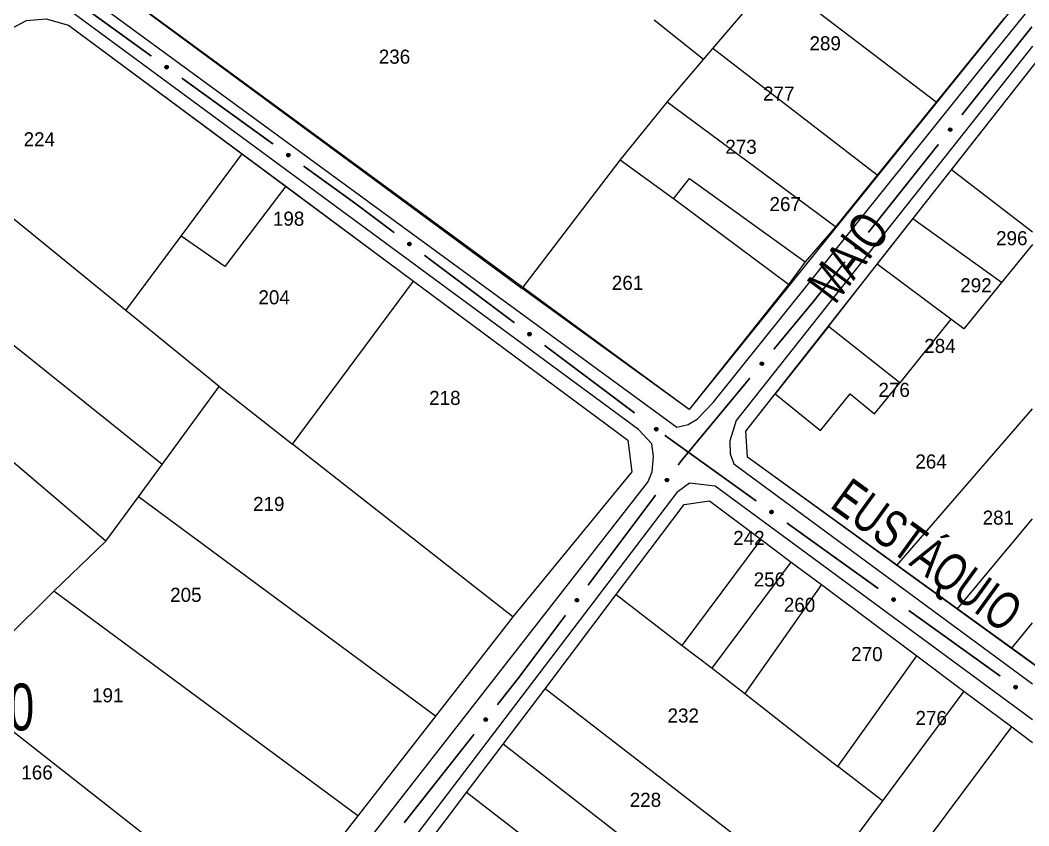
# Model space of a CAD drawing. Extents: x 199577 to 200882, y 4838726 to 4840156.
# Drawn here: x 199892.1 to 199999.6, y 4839330.9 to 4839416.7 of the extents above; entities that cross this region are included whole.
import ezdxf
from ezdxf.enums import TextEntityAlignment as Align

# ---------------------------------------------------------------- set-up
doc = ezdxf.new("R2010")
doc.units = 0
doc.header["$LTSCALE"] = 1.5
doc.header["$MEASUREMENT"] = 0
for name, color, linetype in [('CD_MALHA_LOTES', 7, 'CONTINUOUS'), ('CD_TXT_QUADRA', 2, 'CONTINUOUS'), ('RU-QUADRA', 210, 'CONTINUOUS'), ('SV-EIXO-RUA-PAV', 20, 'CONTINUOUS'), ('SV-RUA-PAVIM', 7, 'CONTINUOUS'), ('SV-TXT-RUA-PAV', 7, 'CONTINUOUS'), ('Th_NmrPorta', 1, 'CONTINUOUS')]:
    doc.layers.add(name, color=color, linetype=linetype)
doc.styles.add('ARIAL', font='ARIAL.SHX')

msp = doc.modelspace()

# ---------------------------------------------------------------- linework, layer by layer
at = {"layer": 'CD_MALHA_LOTES', "linetype": 'Continuous', "flags": 128}
for points in [[(199897.39, 4839423.68), (199945.6, 4839388.11)], [(199965.92, 4839413.66), (199972.35, 4839421.21)], [(199989.74, 4839407.95), (199972.35, 4839421.21)], [(199881.03, 4839403.96), (199889.83, 4839414.62), (199891.06, 4839415.74), (199892.8, 4839416.65), (199894.9, 4839416.84), (199897.27, 4839416.15)], [(199897.27, 4839416.15), (199915.78, 4839402.43)], [(199964.93, 4839412.5), (199959.69, 4839416.69)], [(199996.98, 4839416.89), (199989.74, 4839407.95)], [(199964.93, 4839412.5), (199965.92, 4839413.66)], [(199983.44, 4839400.17), (199965.92, 4839413.66)], [(199961.05, 4839407.94), (199964.93, 4839412.5)], [(199991.36, 4839400.74), (200000, 4839411.71)], [(199956.05, 4839401.77), (199961.05, 4839407.94)], [(199978.99, 4839394.68), (199961.05, 4839407.94)], [(199989.74, 4839407.95), (199983.44, 4839400.17)], [(199903.38, 4839385.76), (199881.03, 4839403.96)], [(199909.27, 4839393.68), (199915.78, 4839402.43)], [(199915.78, 4839402.43), (199920.42, 4839398.99)], [(199945.6, 4839388.11), (199956.05, 4839401.77)], [(199961.73, 4839397.64), (199956.05, 4839401.77)], [(199961.73, 4839397.64), (199963.44, 4839399.83)], [(199963.44, 4839399.83), (199975.76, 4839390.95)], [(199983.44, 4839400.17), (199978.99, 4839394.68)], [(199987.25, 4839395.51), (199991.36, 4839400.74)], [(200000, 4839394.09), (199991.36, 4839400.74)], [(199920.42, 4839398.99), (199913.95, 4839390.44)], [(199920.42, 4839398.99), (199934.04, 4839388.89)], [(199974.01, 4839388.52), (199961.73, 4839397.64)], [(199907.25, 4839369.35), (199874.27, 4839395.77)], [(199983.45, 4839390.68), (199987.25, 4839395.51)], [(199996.69, 4839388.74), (199987.25, 4839395.51)], [(199978.99, 4839394.68), (199975.76, 4839390.95)], [(199903.38, 4839385.76), (199909.27, 4839393.68)], [(199913.95, 4839390.44), (199909.27, 4839393.68)], [(200000, 4839392.79), (199996.69, 4839388.74)], [(199975.76, 4839390.95), (199974.01, 4839388.52)], [(199978.24, 4839384.07), (199983.45, 4839390.68)], [(199991.28, 4839384.82), (199983.45, 4839390.68)], [(199901.26, 4839361.18), (199868.66, 4839388.96)], [(199921.16, 4839371.52), (199934.04, 4839388.89)], [(199934.04, 4839388.89), (199956.89, 4839371.96), (199957.31, 4839368.57)], [(199963.41, 4839375.21), (199945.6, 4839388.11)], [(199974.01, 4839388.52), (199963.41, 4839375.21)], [(199996.69, 4839388.74), (199992.66, 4839383.79)], [(199913.33, 4839377.65), (199903.38, 4839385.76)], [(199991.28, 4839384.82), (199985.84, 4839378.07)], [(199992.66, 4839383.79), (199991.28, 4839384.82)], [(199978.24, 4839384.07), (199972.58, 4839376.87)], [(199985.84, 4839378.07), (199978.24, 4839384.07)], [(199907.25, 4839369.35), (199913.33, 4839377.65)], [(199913.33, 4839377.65), (199921.16, 4839371.52)], [(199983.17, 4839374.76), (199985.84, 4839378.07)], [(199985.54, 4839358.61), (199969.61, 4839370.15), (199969.46, 4839372.91), (199972.58, 4839376.87)], [(199972.58, 4839376.87), (199977.41, 4839372.98)], [(199977.41, 4839372.98), (199980.55, 4839376.87)], [(199980.55, 4839376.87), (199983.17, 4839374.76)], [(199985.54, 4839358.61), (200000, 4839375.27)], [(199944.62, 4839353.14), (199921.16, 4839371.52)], [(199904.73, 4839365.91), (199907.25, 4839369.35)], [(199957.31, 4839368.57), (199944.62, 4839353.14)], [(199901.26, 4839361.18), (199904.73, 4839365.91)], [(199936.38, 4839342.56), (199904.73, 4839365.91)], [(199955.64, 4839355.51), (199962.88, 4839365.08), (199965.57, 4839365.48)], [(199965.57, 4839365.48), (199971.09, 4839361.35)], [(199991.98, 4839353.94), (200000, 4839363.58)], [(199895.73, 4839355.85), (199901.26, 4839361.18)], [(199962.65, 4839350.07), (199971.09, 4839361.35)], [(199971.09, 4839361.35), (199974.29, 4839358.95)], [(199965.86, 4839347.67), (199974.29, 4839358.95)], [(199991.98, 4839353.94), (199985.54, 4839358.61)], [(199885.36, 4839345.6), (199895.73, 4839355.85)], [(199928.1, 4839331.94), (199895.73, 4839355.85)], [(199977.501724, 4839356.562449), (199969.35, 4839344.98)], [(199977.501724, 4839356.562449), (199978.07, 4839356.14)], [(199978.07, 4839356.14), (199987.67, 4839348.97)], [(199948.06, 4839345.47), (199955.64, 4839355.51)], [(199955.64, 4839355.51), (199962.65, 4839350.07)], [(199997.76, 4839349.76), (199991.98, 4839353.94)], [(199944.62, 4839353.14), (199936.38, 4839342.56)], [(199997.76, 4839349.76), (200000, 4839352.49)], [(199962.65, 4839350.07), (199965.86, 4839347.67)], [(200004.11, 4839345.16), (199997.76, 4839349.76)], [(199979.25, 4839337.2), (199987.67, 4839348.97)], [(199987.67, 4839348.97), (199992.69, 4839345.23)], [(199965.86, 4839347.67), (199969.35, 4839344.98)], [(199918.48, 4839319.6), (199885.36, 4839345.6)], [(199943.59, 4839339.56), (199948.06, 4839345.47)], [(199976.53, 4839323.49), (199948.06, 4839345.47)], [(199969.35, 4839344.98), (199979.25, 4839337.2)], [(199992.69, 4839345.23), (199983.99, 4839333.53)], [(199992.69, 4839345.23), (199997.77, 4839341.43)], [(199936.38, 4839342.56), (199928.1, 4839331.94)], [(199977.12, 4839313.72), (199997.77, 4839341.43)], [(199997.77, 4839341.43), (200000, 4839339.76)], [(199939.7, 4839334.41), (199943.59, 4839339.56)], [(199972.26, 4839317.24), (199943.59, 4839339.56)], [(199983.99, 4839333.53), (199979.25, 4839337.2)], [(199935.25, 4839328.52), (199939.7, 4839334.41)], [(199973.22, 4839308.49), (199939.7, 4839334.41)], [(199983.99, 4839333.53), (199976.53, 4839323.49)], [(199928.1, 4839331.94), (199918.48, 4839319.6)]]:
    msp.add_lwpolyline(points, dxfattribs=at)
at = {"layer": 'CD_MALHA_LOTES', "linetype": 'Continuous'}
msp.add_lwpolyline([(199974.29, 4839358.95), (199977.501724, 4839356.562449)], dxfattribs=at)
at = {"layer": 'RU-QUADRA', "linetype": 'Continuous', "flags": 128}
for points in [[(200000, 4839420.62), (199963.41, 4839375.21), (199897.39, 4839423.68), (199936.68, 4839480.04), (199939.76, 4839480.65), (200000, 4839438.68), (200003.03, 4839436.61), (200008.79, 4839432.59)], [(200000, 4839348.21), (199969.61, 4839370.15), (199969.46, 4839372.91), (200000, 4839411.71), (200001.54, 4839413.67), (200014.25, 4839429.81), (200032.17, 4839416.53), (200049.01, 4839404.03), (200078.47, 4839382.18), (200067.41, 4839366.75), (200063.62, 4839361.47), (200055.84, 4839350.62), (200052.86, 4839346.47), (200049.5, 4839341.79), (200047.3, 4839338.72), (200045.13, 4839335.7), (200042.95, 4839332.65), (200035.88, 4839322.79), (200034.92, 4839322.85), (200026.24, 4839329.14), (200021.72, 4839332.41), (200012.68, 4839338.96), (200004.11, 4839345.16)], [(199897.27, 4839416.15), (199956.89, 4839371.96), (199957.31, 4839368.57), (199944.62, 4839353.14), (199936.38, 4839342.56), (199928.1, 4839331.94), (199918.48, 4839319.6), (199909.94, 4839308.6), (199891.31, 4839284.01), (199821.54, 4839345.34), (199828.96, 4839351.6), (199833.86, 4839355.73), (199838.98, 4839360.05), (199846.64, 4839366.77), (199855.34, 4839374.68), (199868.66, 4839388.96), (199874.27, 4839395.77), (199881.03, 4839403.96), (199889.83, 4839414.62), (199891.06, 4839415.74), (199892.8, 4839416.65), (199894.9, 4839416.84)]]:
    msp.add_lwpolyline(points, close=True, dxfattribs=at)
msp.add_lwpolyline([(199935.25, 4839328.52), (199939.7, 4839334.41), (199943.59, 4839339.56), (199948.06, 4839345.47), (199955.64, 4839355.51), (199962.88, 4839365.08), (199965.57, 4839365.48), (199971.09, 4839361.35), (199974.29, 4839358.95), (199977.5, 4839356.56), (199987.67, 4839348.97), (199992.69, 4839345.23), (199997.77, 4839341.43), (200000, 4839339.76)], dxfattribs=at)
at = {"layer": 'SV-EIXO-RUA-PAV', "const_width": 0.18}
for points in [[(199898.96, 4839418.02), (199906.110316, 4839412.85602)], [(199999.93, 4839415.98), (199992.458649, 4839406.589637)], [(199909.353063, 4839410.514099), (199919.081302, 4839403.488335)], [(199989.968198, 4839403.459516), (199982.496847, 4839394.069154)], [(199922.324049, 4839401.146414), (199927.188169, 4839397.633532)], [(199927.188169, 4839397.633532), (199927.83, 4839397.17)], [(199927.83, 4839397.17), (199931.996785, 4839394.045236)], [(199935.196905, 4839391.645395), (199944.797264, 4839384.445874)], [(199980.006397, 4839390.939033), (199976.893334, 4839387.026382)], [(199976.893334, 4839387.026382), (199976.57, 4839386.62)], [(199976.57, 4839386.62), (199972.430529, 4839381.633616)], [(199947.997384, 4839382.046034), (199957.597743, 4839374.846513)], [(199969.875569, 4839378.555926), (199962.849429, 4839370.092277)], [(199960.811805, 4839372.465676), (199970.561232, 4839365.469344)], [(199962.64, 4839369.84), (199962.236764, 4839369.302274)], [(199962.849429, 4839370.092277), (199962.64, 4839369.84)], [(199959.836985, 4839366.102109), (199952.637649, 4839356.501611)], [(199973.811041, 4839363.137233), (199983.560469, 4839356.140901)], [(199986.810278, 4839353.80879), (199996.559706, 4839346.812458)], [(199950.23787, 4839353.301445), (199945.438312, 4839346.901113)], [(199945.28, 4839346.69), (199942.964749, 4839343.757728)], [(199945.438312, 4839346.901113), (199945.28, 4839346.69)], [(199940.485974, 4839340.618353), (199933.049651, 4839331.200227)]]:
    msp.add_lwpolyline(points, dxfattribs=at)
at = {"layer": 'SV-EIXO-RUA-PAV'}
for points in [[(199907.67966, 4839411.858423), (199907.727829, 4839411.866894), (199907.77096, 4839411.864325), (199907.806317, 4839411.851829), (199907.834682, 4839411.832639), (199907.861489, 4839411.809739), (199907.883422, 4839411.780687), (199907.900623, 4839411.743051), (199907.909461, 4839411.694791), (199907.903925, 4839411.65078), (199907.893529, 4839411.615461), (199907.875222, 4839411.584732), (199907.852539, 4839411.559062), (199907.821608, 4839411.537277), (199907.783298, 4839411.520218), (199907.734555, 4839411.512506), (199907.692287, 4839411.515314), (199907.658406, 4839411.5283), (199907.627629, 4839411.5469), (199907.600541, 4839411.570607), (199907.579176, 4839411.599249), (199907.562069, 4839411.637853), (199907.555095, 4839411.686063), (199907.557415, 4839411.728252), (199907.569921, 4839411.762307), (199907.588915, 4839411.792194), (199907.611557, 4839411.81936), (199907.639842, 4839411.842624), (199907.67966, 4839411.858423)], [(199991.389022, 4839405.068474), (199991.395241, 4839405.019962), (199991.390665, 4839404.976997), (199991.376535, 4839404.942261), (199991.356045, 4839404.914821), (199991.33192, 4839404.88911), (199991.301879, 4839404.868554), (199991.263482, 4839404.853125), (199991.214862, 4839404.846545), (199991.171157, 4839404.854125), (199991.13636, 4839404.866156), (199991.106518, 4839404.885875), (199991.081933, 4839404.909729), (199991.061613, 4839404.941641), (199991.046357, 4839404.980705), (199991.040924, 4839405.029754), (199991.045698, 4839405.071845), (199991.060248, 4839405.105084), (199991.080262, 4839405.134961), (199991.105206, 4839405.160915), (199991.134811, 4839405.180923), (199991.17417, 4839405.196213), (199991.222653, 4839405.200933), (199991.264688, 4839405.196651), (199991.298123, 4839405.182571), (199991.327093, 4839405.162205), (199991.353175, 4839405.138322), (199991.375096, 4839405.108984), (199991.389022, 4839405.068474)], [(199920.650646, 4839402.490738), (199920.698815, 4839402.499209), (199920.741946, 4839402.496641), (199920.777303, 4839402.484144), (199920.805668, 4839402.464954), (199920.832475, 4839402.442054), (199920.854408, 4839402.413002), (199920.87161, 4839402.375366), (199920.880447, 4839402.327106), (199920.874912, 4839402.283095), (199920.864515, 4839402.247776), (199920.846208, 4839402.217047), (199920.823525, 4839402.191378), (199920.792594, 4839402.169592), (199920.754284, 4839402.152533), (199920.705541, 4839402.144821), (199920.663273, 4839402.14763), (199920.629392, 4839402.160615), (199920.598615, 4839402.179215), (199920.571528, 4839402.202923), (199920.550162, 4839402.231564), (199920.533055, 4839402.270168), (199920.526081, 4839402.318378), (199920.528401, 4839402.360567), (199920.540907, 4839402.394622), (199920.559901, 4839402.424509), (199920.582543, 4839402.451676), (199920.610828, 4839402.474939), (199920.650646, 4839402.490738)], [(199933.547941, 4839393.019586), (199933.596254, 4839393.02719), (199933.639332, 4839393.023846), (199933.674459, 4839393.010716), (199933.702474, 4839392.99102), (199933.728865, 4839392.967641), (199933.750273, 4839392.9382), (199933.766794, 4839392.900261), (199933.774763, 4839392.851849), (199933.768437, 4839392.807945), (199933.757407, 4839392.772818), (199933.73855, 4839392.742423), (199933.71541, 4839392.717166), (199933.684093, 4839392.695941), (199933.645481, 4839392.679573), (199933.596608, 4839392.672738), (199933.554398, 4839392.676306), (199933.520755, 4839392.689898), (199933.490318, 4839392.709049), (199933.463661, 4839392.73324), (199933.442813, 4839392.762261), (199933.426403, 4839392.801166), (199933.420297, 4839392.849493), (199933.423375, 4839392.891634), (199933.436491, 4839392.925458), (199933.45602, 4839392.954999), (199933.479146, 4839392.981754), (199933.507845, 4839393.004506), (199933.547941, 4839393.019586)], [(199981.427221, 4839392.54799), (199981.433439, 4839392.499479), (199981.428864, 4839392.456514), (199981.414733, 4839392.421777), (199981.394243, 4839392.394338), (199981.370119, 4839392.368626), (199981.340077, 4839392.34807), (199981.30168, 4839392.332641), (199981.253061, 4839392.326062), (199981.209355, 4839392.333641), (199981.174559, 4839392.345673), (199981.144716, 4839392.365391), (199981.120132, 4839392.389245), (199981.099811, 4839392.421157), (199981.084555, 4839392.460221), (199981.079122, 4839392.50927), (199981.083897, 4839392.551361), (199981.098446, 4839392.584601), (199981.11846, 4839392.614477), (199981.143404, 4839392.640431), (199981.17301, 4839392.660439), (199981.212369, 4839392.675729), (199981.260851, 4839392.68045), (199981.302886, 4839392.676167), (199981.336322, 4839392.662088), (199981.365291, 4839392.641722), (199981.391374, 4839392.617839), (199981.413294, 4839392.588501), (199981.427221, 4839392.54799)], [(199946.348419, 4839383.420224), (199946.396733, 4839383.427829), (199946.439811, 4839383.424485), (199946.474938, 4839383.411355), (199946.502953, 4839383.391658), (199946.529344, 4839383.368279), (199946.550752, 4839383.338839), (199946.567273, 4839383.300899), (199946.575242, 4839383.252488), (199946.568916, 4839383.208583), (199946.557886, 4839383.173457), (199946.539029, 4839383.143062), (199946.515889, 4839383.117805), (199946.484572, 4839383.096579), (199946.44596, 4839383.080211), (199946.397087, 4839383.073377), (199946.354877, 4839383.076945), (199946.321234, 4839383.090537), (199946.290797, 4839383.109688), (199946.26414, 4839383.133878), (199946.243292, 4839383.162899), (199946.226882, 4839383.201804), (199946.220776, 4839383.250132), (199946.223854, 4839383.292272), (199946.23697, 4839383.326097), (199946.256499, 4839383.355638), (199946.279625, 4839383.382393), (199946.308324, 4839383.405144), (199946.348419, 4839383.420224)], [(199971.329522, 4839380.135009), (199971.334731, 4839380.086379), (199971.329264, 4839380.043519), (199971.314414, 4839380.009083), (199971.293358, 4839379.982075), (199971.268705, 4839379.956871), (199971.238242, 4839379.936944), (199971.199534, 4839379.922316), (199971.150788, 4839379.916748), (199971.107249, 4839379.925234), (199971.07271, 4839379.937986), (199971.043284, 4839379.958321), (199971.0192, 4839379.98268), (199970.999547, 4839380.015008), (199970.985106, 4839380.05438), (199970.980694, 4839380.103532), (199970.986342, 4839380.145514), (199971.001579, 4839380.178444), (199971.02221, 4839380.207898), (199971.047688, 4839380.233328), (199971.077703, 4839380.252717), (199971.117371, 4839380.267185), (199971.165941, 4839380.270898), (199971.207878, 4839380.265742), (199971.241013, 4839380.250971), (199971.269554, 4839380.230008), (199971.295134, 4839380.205588), (199971.316441, 4839380.1758), (199971.329522, 4839380.135009)], [(199959.847446, 4839373.293205), (199959.89559, 4839373.301822), (199959.938729, 4839373.299384), (199959.974123, 4839373.286994), (199960.002546, 4839373.26789), (199960.029422, 4839373.245071), (199960.051443, 4839373.216086), (199960.068758, 4839373.178502), (199960.077741, 4839373.130268), (199960.072339, 4839373.086241), (199960.062049, 4839373.05089), (199960.043834, 4839373.020106), (199960.021229, 4839372.994369), (199959.990365, 4839372.97249), (199959.952106, 4839372.955315), (199959.903387, 4839372.947456), (199959.861111, 4839372.950137), (199959.82719, 4839372.963019), (199959.796358, 4839372.981526), (199959.769198, 4839373.005152), (199959.747746, 4839373.033729), (199959.730523, 4839373.072281), (199959.723403, 4839373.12047), (199959.725595, 4839373.162665), (199959.737998, 4839373.196758), (199959.756902, 4839373.226702), (199959.779462, 4839373.253937), (199959.807677, 4839373.277286), (199959.847446, 4839373.293205)], [(199961.211144, 4839367.7511), (199961.218749, 4839367.702786), (199961.215406, 4839367.659708), (199961.202277, 4839367.624581), (199961.182581, 4839367.596566), (199961.159202, 4839367.570174), (199961.129762, 4839367.548766), (199961.091823, 4839367.532243), (199961.043412, 4839367.524274), (199960.999507, 4839367.530599), (199960.96438, 4839367.541629), (199960.933985, 4839367.560485), (199960.908727, 4839367.583625), (199960.887501, 4839367.614941), (199960.871133, 4839367.653552), (199960.864297, 4839367.702426), (199960.867864, 4839367.744636), (199960.881456, 4839367.778279), (199960.900606, 4839367.808716), (199960.924796, 4839367.835374), (199960.953817, 4839367.856222), (199960.992721, 4839367.872633), (199961.041049, 4839367.87874), (199961.083189, 4839367.875663), (199961.117014, 4839367.862547), (199961.146556, 4839367.843019), (199961.173311, 4839367.819893), (199961.196063, 4839367.791195), (199961.211144, 4839367.7511)], [(199972.133583, 4839364.476493), (199972.181727, 4839364.485111), (199972.224865, 4839364.482672), (199972.26026, 4839364.470282), (199972.288682, 4839364.451178), (199972.315559, 4839364.428359), (199972.33758, 4839364.399374), (199972.354895, 4839364.36179), (199972.363878, 4839364.313557), (199972.358475, 4839364.269529), (199972.348185, 4839364.234179), (199972.329971, 4839364.203395), (199972.307366, 4839364.177657), (199972.276502, 4839364.155779), (199972.238243, 4839364.138603), (199972.189523, 4839364.130744), (199972.147248, 4839364.133425), (199972.113327, 4839364.146308), (199972.082495, 4839364.164815), (199972.055335, 4839364.18844), (199972.033883, 4839364.217017), (199972.01666, 4839364.255569), (199972.00954, 4839364.303758), (199972.011732, 4839364.345953), (199972.024135, 4839364.380046), (199972.043039, 4839364.409991), (199972.065599, 4839364.437226), (199972.093813, 4839364.460575), (199972.133583, 4839364.476493)], [(199951.612029, 4839354.950436), (199951.619634, 4839354.902123), (199951.616291, 4839354.859044), (199951.603161, 4839354.823918), (199951.583465, 4839354.795902), (199951.560087, 4839354.769511), (199951.530647, 4839354.748103), (199951.492708, 4839354.73158), (199951.444296, 4839354.723611), (199951.400392, 4839354.729936), (199951.365265, 4839354.740965), (199951.33487, 4839354.759821), (199951.309612, 4839354.782961), (199951.288386, 4839354.814278), (199951.272017, 4839354.852889), (199951.265182, 4839354.901762), (199951.268749, 4839354.943972), (199951.282341, 4839354.977615), (199951.301491, 4839355.008053), (199951.325681, 4839355.03471), (199951.354701, 4839355.055558), (199951.393606, 4839355.071969), (199951.441934, 4839355.078076), (199951.484074, 4839355.074999), (199951.517899, 4839355.061884), (199951.54744, 4839355.042356), (199951.574196, 4839355.01923), (199951.596948, 4839354.990531), (199951.612029, 4839354.950436)], [(199985.13282, 4839355.148051), (199985.180963, 4839355.156668), (199985.224102, 4839355.154229), (199985.259497, 4839355.14184), (199985.287919, 4839355.122736), (199985.314796, 4839355.099916), (199985.336817, 4839355.070932), (199985.354131, 4839355.033348), (199985.363115, 4839354.985114), (199985.357712, 4839354.941087), (199985.347422, 4839354.905736), (199985.329208, 4839354.874952), (199985.306603, 4839354.849214), (199985.275739, 4839354.827336), (199985.23748, 4839354.810161), (199985.18876, 4839354.802302), (199985.146484, 4839354.804982), (199985.112564, 4839354.817865), (199985.081731, 4839354.836372), (199985.054572, 4839354.859998), (199985.03312, 4839354.888575), (199985.015896, 4839354.927127), (199985.008777, 4839354.975315), (199985.010969, 4839355.017511), (199985.023372, 4839355.051604), (199985.042276, 4839355.081548), (199985.064836, 4839355.108783), (199985.09305, 4839355.132132), (199985.13282, 4839355.148051)], [(199998.132057, 4839345.819608), (199998.1802, 4839345.828225), (199998.223339, 4839345.825787), (199998.258734, 4839345.813397), (199998.287156, 4839345.794293), (199998.314032, 4839345.771474), (199998.336053, 4839345.742489), (199998.353368, 4839345.704905), (199998.362352, 4839345.656671), (199998.356949, 4839345.612644), (199998.346659, 4839345.577294), (199998.328445, 4839345.546509), (199998.30584, 4839345.520772), (199998.274975, 4839345.498893), (199998.236716, 4839345.481718), (199998.187997, 4839345.473859), (199998.145721, 4839345.47654), (199998.111801, 4839345.489423), (199998.080968, 4839345.50793), (199998.053809, 4839345.531555), (199998.032357, 4839345.560132), (199998.015133, 4839345.598684), (199998.008013, 4839345.646873), (199998.010206, 4839345.689068), (199998.022609, 4839345.723161), (199998.041513, 4839345.753105), (199998.064072, 4839345.78034), (199998.092287, 4839345.803689), (199998.132057, 4839345.819608)], [(199941.900796, 4839342.232591), (199941.907195, 4839342.184103), (199941.902779, 4839342.141121), (199941.888779, 4839342.106332), (199941.868391, 4839342.078817), (199941.844362, 4839342.053016), (199941.814397, 4839342.032348), (199941.776058, 4839342.016776), (199941.727463, 4839342.010015), (199941.68373, 4839342.017432), (199941.648889, 4839342.029334), (199941.618973, 4839342.048941), (199941.5943, 4839342.072703), (199941.573861, 4839342.104539), (199941.558459, 4839342.143546), (199941.552844, 4839342.192575), (199941.557462, 4839342.234683), (199941.571887, 4839342.267977), (199941.59179, 4839342.297927), (199941.616637, 4839342.323974), (199941.646168, 4839342.344092), (199941.685469, 4839342.359529), (199941.733934, 4839342.36443), (199941.775985, 4839342.360304), (199941.809472, 4839342.346349), (199941.838518, 4839342.326091), (199941.864689, 4839342.302305), (199941.886719, 4839342.273049), (199941.900796, 4839342.232591)]]:
    msp.add_lwpolyline(points, close=True, dxfattribs=at)
for points in [[(199907.555095, 4839411.686063), (199907.821608, 4839411.537277)], [(199907.557415, 4839411.728252), (199907.852539, 4839411.559062)], [(199907.557428, 4839411.705075), (199907.832625, 4839411.550088)], [(199907.562069, 4839411.637853), (199907.783298, 4839411.520218)], [(199907.56259, 4839411.66095), (199907.799685, 4839411.530115)], [(199907.566031, 4839411.742624), (199907.86114, 4839411.573257)], [(199907.569921, 4839411.762307), (199907.875222, 4839411.584732)], [(199907.57648, 4839411.617256), (199907.752365, 4839411.520528)], [(199907.579176, 4839411.599249), (199907.734555, 4839411.512506)], [(199907.581271, 4839411.775379), (199907.88142, 4839411.599007)], [(199907.588915, 4839411.792194), (199907.893529, 4839411.615461)], [(199907.593749, 4839411.582902), (199907.707933, 4839411.51727)], [(199907.600541, 4839411.570607), (199907.692287, 4839411.515314)], [(199907.603948, 4839411.804448), (199907.895738, 4839411.637478)], [(199907.611557, 4839411.81936), (199907.903925, 4839411.65078)], [(199907.629451, 4839411.828108), (199907.903235, 4839411.675826)], [(199907.639842, 4839411.842624), (199907.909461, 4839411.694791)], [(199907.65938, 4839411.848573), (199907.901084, 4839411.719459)], [(199907.67966, 4839411.858423), (199907.900623, 4839411.743051)], [(199907.706085, 4839411.861971), (199907.885781, 4839411.765858)], [(199907.727829, 4839411.866894), (199907.883422, 4839411.780687)], [(199907.752422, 4839411.865536), (199907.864701, 4839411.799596)], [(199907.77096, 4839411.864325), (199907.861489, 4839411.809739)], [(199991.134811, 4839405.180923), (199991.040924, 4839405.029754)], [(199991.105206, 4839405.160915), (199991.045698, 4839405.071845)], [(199991.17417, 4839405.196213), (199991.046357, 4839404.980705)], [(199991.117804, 4839405.167127), (199991.046923, 4839405.056124)], [(199991.152924, 4839405.182777), (199991.048107, 4839405.011589)], [(199991.197218, 4839405.194616), (199991.05548, 4839404.963873)], [(199991.222653, 4839405.200933), (199991.061613, 4839404.941641)], [(199991.241535, 4839405.197717), (199991.073897, 4839404.930039)], [(199991.264688, 4839405.196651), (199991.081933, 4839404.909729)], [(199991.278643, 4839405.187374), (199991.095712, 4839404.900476)], [(199991.298123, 4839405.182571), (199991.106518, 4839404.885875)], [(199991.310653, 4839405.170624), (199991.120489, 4839404.879018)], [(199991.327093, 4839405.162205), (199991.13636, 4839404.866156)], [(199991.338633, 4839405.146618), (199991.158251, 4839404.862923)], [(199991.353175, 4839405.138322), (199991.171157, 4839404.854125)], [(199991.36108, 4839405.12004), (199991.196208, 4839404.853648)], [(199991.375096, 4839405.108984), (199991.214862, 4839404.846545)], [(199991.380128, 4839405.089191), (199991.239894, 4839404.853764)], [(199991.389022, 4839405.068474), (199991.263482, 4839404.853125)], [(199991.391336, 4839405.041912), (199991.286955, 4839404.866889)], [(199991.395241, 4839405.019962), (199991.301879, 4839404.868554)], [(199991.392738, 4839404.995459), (199991.321639, 4839404.886374)], [(199991.390665, 4839404.976997), (199991.33192, 4839404.88911)], [(199920.526081, 4839402.318378), (199920.792594, 4839402.169592)], [(199920.528401, 4839402.360567), (199920.823525, 4839402.191378)], [(199920.528414, 4839402.33739), (199920.803611, 4839402.182404)], [(199920.533055, 4839402.270168), (199920.754284, 4839402.152533)], [(199920.533576, 4839402.293265), (199920.770671, 4839402.16243)], [(199920.537017, 4839402.374939), (199920.832126, 4839402.205573)], [(199920.540907, 4839402.394622), (199920.846208, 4839402.217047)], [(199920.547466, 4839402.249571), (199920.723351, 4839402.152843)], [(199920.550162, 4839402.231564), (199920.705541, 4839402.144821)], [(199920.552257, 4839402.407694), (199920.852406, 4839402.231322)], [(199920.559901, 4839402.424509), (199920.864515, 4839402.247776)], [(199920.564735, 4839402.215218), (199920.678919, 4839402.149585)], [(199920.571528, 4839402.202923), (199920.663273, 4839402.14763)], [(199920.574934, 4839402.436763), (199920.866724, 4839402.269793)], [(199920.582543, 4839402.451676), (199920.874912, 4839402.283095)], [(199920.600437, 4839402.460423), (199920.874221, 4839402.308141)], [(199920.610828, 4839402.474939), (199920.880447, 4839402.327106)], [(199920.630366, 4839402.480888), (199920.87207, 4839402.351774)], [(199920.650646, 4839402.490738), (199920.87161, 4839402.375366)], [(199920.677071, 4839402.494286), (199920.856767, 4839402.398173)], [(199920.698815, 4839402.499209), (199920.854408, 4839402.413002)], [(199920.723408, 4839402.497851), (199920.835687, 4839402.431911)], [(199920.741946, 4839402.496641), (199920.832475, 4839402.442054)], [(199933.420297, 4839392.849493), (199933.684093, 4839392.695941)], [(199933.422971, 4839392.86846), (199933.695338, 4839392.708552)], [(199933.423375, 4839392.891634), (199933.71541, 4839392.717166)], [(199933.426403, 4839392.801166), (199933.645481, 4839392.679573)], [(199933.42734, 4839392.82425), (199933.662045, 4839392.689174)], [(199933.432248, 4839392.905848), (199933.724265, 4839392.731204)], [(199933.436491, 4839392.925458), (199933.73855, 4839392.742423)], [(199933.440442, 4839392.780313), (199933.61456, 4839392.680438)], [(199933.442813, 4839392.762261), (199933.596608, 4839392.672738)], [(199933.448075, 4839392.938325), (199933.745004, 4839392.756585)], [(199933.45602, 4839392.954999), (199933.757407, 4839392.772818)], [(199933.45709, 4839392.745655), (199933.570076, 4839392.67798)], [(199933.463661, 4839392.73324), (199933.554398, 4839392.676306)], [(199933.47127, 4839392.966981), (199933.760012, 4839392.794793)], [(199933.479146, 4839392.981754), (199933.768437, 4839392.807945)], [(199933.497195, 4839392.990179), (199933.768197, 4839392.833)], [(199933.507845, 4839393.004506), (199933.774763, 4839392.851849)], [(199933.527487, 4839393.010103), (199933.766831, 4839392.876664)], [(199933.547941, 4839393.019586), (199933.766794, 4839392.900261)], [(199933.574426, 4839393.022659), (199933.752364, 4839392.92333)], [(199933.596254, 4839393.02719), (199933.750273, 4839392.9382)], [(199933.620819, 4839393.02539), (199933.731895, 4839392.957442)], [(199933.639332, 4839393.023846), (199933.728865, 4839392.967641)], [(199981.17301, 4839392.660439), (199981.079122, 4839392.50927)], [(199981.143404, 4839392.640431), (199981.083897, 4839392.551361)], [(199981.212369, 4839392.675729), (199981.084555, 4839392.460221)], [(199981.156002, 4839392.646643), (199981.085121, 4839392.535641)], [(199981.191122, 4839392.662294), (199981.086305, 4839392.491105)], [(199981.235416, 4839392.674132), (199981.093678, 4839392.44339)], [(199981.260851, 4839392.68045), (199981.099811, 4839392.421157)], [(199981.279734, 4839392.677234), (199981.112095, 4839392.409556)], [(199981.302886, 4839392.676167), (199981.120132, 4839392.389245)], [(199981.316841, 4839392.66689), (199981.13391, 4839392.379992)], [(199981.336322, 4839392.662088), (199981.144716, 4839392.365391)], [(199981.348851, 4839392.650141), (199981.158688, 4839392.358535)], [(199981.365291, 4839392.641722), (199981.174559, 4839392.345673)], [(199981.376832, 4839392.626134), (199981.19645, 4839392.34244)], [(199981.391374, 4839392.617839), (199981.209355, 4839392.333641)], [(199981.399278, 4839392.599556), (199981.234407, 4839392.333164)], [(199981.413294, 4839392.588501), (199981.253061, 4839392.326062)], [(199981.418327, 4839392.568707), (199981.278093, 4839392.333281)], [(199981.427221, 4839392.54799), (199981.30168, 4839392.332641)], [(199981.429534, 4839392.521428), (199981.325154, 4839392.346405)], [(199981.433439, 4839392.499479), (199981.340077, 4839392.34807)], [(199981.430937, 4839392.474975), (199981.359838, 4839392.36589)], [(199981.428864, 4839392.456514), (199981.370119, 4839392.368626)], [(199946.220776, 4839383.250132), (199946.484572, 4839383.096579)], [(199946.22345, 4839383.269099), (199946.495817, 4839383.10919)], [(199946.223854, 4839383.292272), (199946.515889, 4839383.117805)], [(199946.226882, 4839383.201804), (199946.44596, 4839383.080211)], [(199946.227819, 4839383.224888), (199946.462523, 4839383.089812)], [(199946.232727, 4839383.306487), (199946.524744, 4839383.131843)], [(199946.23697, 4839383.326097), (199946.539029, 4839383.143062)], [(199946.24092, 4839383.180951), (199946.415039, 4839383.081077)], [(199946.243292, 4839383.162899), (199946.397087, 4839383.073377)], [(199946.248554, 4839383.338963), (199946.545483, 4839383.157224)], [(199946.256499, 4839383.355638), (199946.557886, 4839383.173457)], [(199946.257569, 4839383.146293), (199946.370555, 4839383.078619)], [(199946.26414, 4839383.133878), (199946.354877, 4839383.076945)], [(199946.271749, 4839383.36762), (199946.560491, 4839383.195431)], [(199946.279625, 4839383.382393), (199946.568916, 4839383.208583)], [(199946.297674, 4839383.390818), (199946.568676, 4839383.233638)], [(199946.308324, 4839383.405144), (199946.575242, 4839383.252488)], [(199946.327966, 4839383.410741), (199946.567309, 4839383.277303)], [(199946.348419, 4839383.420224), (199946.567273, 4839383.300899)], [(199946.374904, 4839383.423297), (199946.552843, 4839383.323969)], [(199946.396733, 4839383.427829), (199946.550752, 4839383.338839)], [(199946.421298, 4839383.426029), (199946.532374, 4839383.358081)], [(199946.439811, 4839383.424485), (199946.529344, 4839383.368279)], [(199971.077703, 4839380.252717), (199970.980694, 4839380.103532)], [(199971.117371, 4839380.267185), (199970.985106, 4839380.05438)], [(199971.047688, 4839380.233328), (199970.986342, 4839380.145514)], [(199971.060412, 4839380.239277), (199970.98724, 4839380.129772)], [(199971.09585, 4839380.254194), (199970.987498, 4839380.085221)], [(199971.14038, 4839380.26511), (199970.993878, 4839380.037363)], [(199971.165941, 4839380.270898), (199970.999547, 4839380.015008)], [(199971.184753, 4839380.26729), (199971.011588, 4839380.003153)], [(199971.207878, 4839380.265742), (199971.0192, 4839379.98268)], [(199971.221637, 4839380.256178), (199971.032784, 4839379.973143)], [(199971.241013, 4839380.250971), (199971.043284, 4839379.958321)], [(199971.253292, 4839380.238766), (199971.05711, 4839379.951175)], [(199971.269554, 4839380.230008), (199971.07271, 4839379.937986)], [(199971.280768, 4839380.214184), (199971.094529, 4839379.934299)], [(199971.295134, 4839380.205588), (199971.107249, 4839379.925234)], [(199971.302657, 4839380.187145), (199971.132285, 4839379.924236)], [(199971.316441, 4839380.1758), (199971.150788, 4839379.916748)], [(199971.321061, 4839380.155907), (199971.175964, 4839379.923445)], [(199971.329522, 4839380.135009), (199971.199534, 4839379.922316)], [(199971.331283, 4839380.108405), (199971.223288, 4839379.935589)], [(199971.334731, 4839380.086379), (199971.238242, 4839379.936944)], [(199971.33172, 4839380.061933), (199971.258369, 4839379.954349)], [(199971.329264, 4839380.043519), (199971.268705, 4839379.956871)], [(199959.723403, 4839373.12047), (199959.990365, 4839372.97249)], [(199959.725595, 4839373.162665), (199960.021229, 4839372.994369)], [(199959.725678, 4839373.139488), (199960.001343, 4839372.985335)], [(199959.730523, 4839373.072281), (199959.952106, 4839372.955315)], [(199959.730974, 4839373.095379), (199959.968464, 4839372.965262)], [(199959.734168, 4839373.177063), (199960.029788, 4839373.00859)], [(199959.737998, 4839373.196758), (199960.043834, 4839373.020106)], [(199959.744996, 4839373.051727), (199959.921173, 4839372.955531)], [(199959.747746, 4839373.033729), (199959.903387, 4839372.947456)], [(199959.749309, 4839373.209865), (199960.049989, 4839373.034401)], [(199959.756902, 4839373.226702), (199960.062049, 4839373.05089)], [(199959.762369, 4839373.017426), (199959.876751, 4839372.952139)], [(199959.769198, 4839373.005152), (199959.861111, 4839372.950137)], [(199959.771898, 4839373.239002), (199960.064192, 4839373.072915)], [(199959.779462, 4839373.253937), (199960.072339, 4839373.086241)], [(199959.79733, 4839373.262739), (199960.071573, 4839373.111285)], [(199959.807677, 4839373.277286), (199960.077741, 4839373.130268)], [(199959.827196, 4839373.283294), (199960.069289, 4839373.154912)], [(199959.847446, 4839373.293205), (199960.068758, 4839373.178502)], [(199959.873861, 4839373.296833), (199960.053846, 4839373.201263)], [(199959.89559, 4839373.301822), (199960.051443, 4839373.216086)], [(199959.920187, 4839373.300538), (199960.032665, 4839373.234938)], [(199959.938729, 4839373.299384), (199960.029422, 4839373.245071)], [(199960.953817, 4839367.856222), (199960.864297, 4839367.702426)], [(199960.924796, 4839367.835374), (199960.867864, 4839367.744636)], [(199960.937211, 4839367.841944), (199960.869539, 4839367.728957)], [(199960.992721, 4839367.872633), (199960.871133, 4839367.653552)], [(199960.971869, 4839367.858594), (199960.871998, 4839367.684474)], [(199961.015806, 4839367.871697), (199960.880734, 4839367.636989)], [(199961.041049, 4839367.87874), (199960.887501, 4839367.614941)], [(199961.060016, 4839367.876066), (199960.900113, 4839367.603696)], [(199961.083189, 4839367.875663), (199960.908727, 4839367.583625)], [(199961.097404, 4839367.86679), (199960.922766, 4839367.57477)], [(199961.117014, 4839367.862547), (199960.933985, 4839367.560485)], [(199961.129881, 4839367.850964), (199960.948147, 4839367.554031)], [(199961.146556, 4839367.843019), (199960.96438, 4839367.541629)], [(199961.158538, 4839367.827769), (199960.986355, 4839367.539024)], [(199961.173311, 4839367.819893), (199960.999507, 4839367.530599)], [(199961.181736, 4839367.801844), (199961.024562, 4839367.530839)], [(199961.196063, 4839367.791195), (199961.043412, 4839367.524274)], [(199961.20166, 4839367.771553), (199961.068227, 4839367.532207)], [(199961.211144, 4839367.7511), (199961.091823, 4839367.532243)], [(199961.214217, 4839367.724615), (199961.114892, 4839367.546674)], [(199961.218749, 4839367.702786), (199961.129762, 4839367.548766)], [(199961.216949, 4839367.678221), (199961.149004, 4839367.567144)], [(199961.215406, 4839367.659708), (199961.159202, 4839367.570174)], [(199972.00954, 4839364.303758), (199972.276502, 4839364.155779)], [(199972.011732, 4839364.345953), (199972.307366, 4839364.177657)], [(199972.011815, 4839364.322777), (199972.28748, 4839364.168623)], [(199972.020305, 4839364.360352), (199972.315924, 4839364.191878)], [(199972.024135, 4839364.380046), (199972.329971, 4839364.203395)], [(199972.035446, 4839364.393153), (199972.336126, 4839364.217689)], [(199972.043039, 4839364.409991), (199972.348185, 4839364.234179)], [(199972.058035, 4839364.42229), (199972.350328, 4839364.256203)], [(199972.065599, 4839364.437226), (199972.358475, 4839364.269529)], [(199972.083467, 4839364.446028), (199972.35771, 4839364.294574)], [(199972.093813, 4839364.460575), (199972.363878, 4839364.313557)], [(199972.113333, 4839364.466583), (199972.355426, 4839364.3382)], [(199972.133583, 4839364.476493), (199972.354895, 4839364.36179)], [(199972.159998, 4839364.480122), (199972.339983, 4839364.384552)], [(199972.181727, 4839364.485111), (199972.33758, 4839364.399374)], [(199972.206324, 4839364.483827), (199972.318802, 4839364.418226)], [(199972.224865, 4839364.482672), (199972.315559, 4839364.428359)], [(199972.01666, 4839364.255569), (199972.238243, 4839364.138603)], [(199972.017111, 4839364.278668), (199972.254601, 4839364.14855)], [(199972.031133, 4839364.235016), (199972.207309, 4839364.13882)], [(199972.033883, 4839364.217017), (199972.189523, 4839364.130744)], [(199972.048506, 4839364.200715), (199972.162888, 4839364.135428)], [(199972.055335, 4839364.18844), (199972.147248, 4839364.133425)], [(199951.354701, 4839355.055558), (199951.265182, 4839354.901762)], [(199951.325681, 4839355.03471), (199951.268749, 4839354.943972)], [(199951.338096, 4839355.041281), (199951.270423, 4839354.928294)], [(199951.393606, 4839355.071969), (199951.272017, 4839354.852889)], [(199951.372754, 4839355.057931), (199951.272883, 4839354.883811)], [(199951.41669, 4839355.071033), (199951.281619, 4839354.836326)], [(199951.441934, 4839355.078076), (199951.288386, 4839354.814278)], [(199951.4609, 4839355.075403), (199951.300997, 4839354.803033)], [(199951.484074, 4839355.074999), (199951.309612, 4839354.782961)], [(199951.498289, 4839355.066126), (199951.32365, 4839354.774106)], [(199951.517899, 4839355.061884), (199951.33487, 4839354.759821)], [(199951.530766, 4839355.0503), (199951.349032, 4839354.753367)], [(199951.54744, 4839355.042356), (199951.365265, 4839354.740965)], [(199951.559422, 4839355.027105), (199951.38724, 4839354.73836)], [(199951.574196, 4839355.01923), (199951.400392, 4839354.729936)], [(199951.582621, 4839355.001181), (199951.425447, 4839354.730176)], [(199951.596948, 4839354.990531), (199951.444296, 4839354.723611)], [(199951.602545, 4839354.97089), (199951.469111, 4839354.731543)], [(199951.612029, 4839354.950436), (199951.492708, 4839354.73158)], [(199951.615102, 4839354.923951), (199951.515777, 4839354.746011)], [(199951.619634, 4839354.902123), (199951.530647, 4839354.748103)], [(199951.617834, 4839354.877558), (199951.549889, 4839354.766481)], [(199951.616291, 4839354.859044), (199951.560087, 4839354.769511)], [(199985.008777, 4839354.975315), (199985.275739, 4839354.827336)], [(199985.010969, 4839355.017511), (199985.306603, 4839354.849214)], [(199985.011052, 4839354.994334), (199985.286716, 4839354.84018)], [(199985.015896, 4839354.927127), (199985.23748, 4839354.810161)], [(199985.016348, 4839354.950225), (199985.253837, 4839354.820108)], [(199985.019542, 4839355.031909), (199985.315161, 4839354.863435)], [(199985.023372, 4839355.051604), (199985.329208, 4839354.874952)], [(199985.030369, 4839354.906573), (199985.206546, 4839354.810377)], [(199985.03312, 4839354.888575), (199985.18876, 4839354.802302)], [(199985.034683, 4839355.064711), (199985.335363, 4839354.889246)], [(199985.042276, 4839355.081548), (199985.347422, 4839354.905736)], [(199985.047742, 4839354.872272), (199985.162124, 4839354.806985)], [(199985.054572, 4839354.859998), (199985.146484, 4839354.804982)], [(199985.057272, 4839355.093847), (199985.349565, 4839354.92776)], [(199985.064836, 4839355.108783), (199985.357712, 4839354.941087)], [(199985.082703, 4839355.117585), (199985.356946, 4839354.966131)], [(199985.09305, 4839355.132132), (199985.363115, 4839354.985114)], [(199985.11257, 4839355.13814), (199985.354663, 4839355.009757)], [(199985.13282, 4839355.148051), (199985.354131, 4839355.033348)], [(199985.159235, 4839355.151679), (199985.33922, 4839355.056109)], [(199985.180963, 4839355.156668), (199985.336817, 4839355.070932)], [(199985.205561, 4839355.155384), (199985.318039, 4839355.089784)], [(199985.224102, 4839355.154229), (199985.314796, 4839355.099916)], [(199998.008013, 4839345.646873), (199998.274975, 4839345.498893)], [(199998.010206, 4839345.689068), (199998.30584, 4839345.520772)], [(199998.010289, 4839345.665891), (199998.285953, 4839345.511738)], [(199998.015133, 4839345.598684), (199998.236716, 4839345.481718)], [(199998.015585, 4839345.621783), (199998.253074, 4839345.491665)], [(199998.018778, 4839345.703466), (199998.314398, 4839345.534993)], [(199998.022609, 4839345.723161), (199998.328445, 4839345.546509)], [(199998.029606, 4839345.57813), (199998.205783, 4839345.481934)], [(199998.032357, 4839345.560132), (199998.187997, 4839345.473859)], [(199998.03392, 4839345.736268), (199998.3346, 4839345.560804)], [(199998.041513, 4839345.753105), (199998.346659, 4839345.577294)], [(199998.046979, 4839345.54383), (199998.161361, 4839345.478542)], [(199998.053809, 4839345.531555), (199998.145721, 4839345.47654)], [(199998.056508, 4839345.765405), (199998.348802, 4839345.599318)], [(199998.064072, 4839345.78034), (199998.356949, 4839345.612644)], [(199998.08194, 4839345.789142), (199998.356183, 4839345.637688)], [(199998.092287, 4839345.803689), (199998.362352, 4839345.656671)], [(199998.111807, 4839345.809698), (199998.3539, 4839345.681315)], [(199998.132057, 4839345.819608), (199998.353368, 4839345.704905)], [(199998.158472, 4839345.823236), (199998.338457, 4839345.727667)], [(199998.1802, 4839345.828225), (199998.336053, 4839345.742489)], [(199998.204798, 4839345.826941), (199998.317275, 4839345.761341)], [(199998.223339, 4839345.825787), (199998.314032, 4839345.771474)], [(199941.646168, 4839342.344092), (199941.552844, 4839342.192575)], [(199941.616637, 4839342.323974), (199941.557462, 4839342.234683)], [(199941.685469, 4839342.359529), (199941.558459, 4839342.143546)], [(199941.629212, 4839342.330233), (199941.558745, 4839342.218967)], [(199941.664273, 4839342.346014), (199941.560095, 4839342.174437)], [(199941.708523, 4839342.358018), (199941.567645, 4839342.126749)], [(199941.733934, 4839342.36443), (199941.573861, 4839342.104539)], [(199941.752828, 4839342.361284), (199941.586188, 4839342.092983)], [(199941.775985, 4839342.360304), (199941.5943, 4839342.072703)], [(199941.789974, 4839342.351079), (199941.608113, 4839342.063502)], [(199941.809472, 4839342.346349), (199941.618973, 4839342.048941)], [(199941.822046, 4839342.334449), (199941.63297, 4839342.042137)], [(199941.838518, 4839342.326091), (199941.648889, 4839342.029334)], [(199941.850116, 4839342.310547), (199941.670792, 4839342.026182)], [(199941.864689, 4839342.302305), (199941.68373, 4839342.017432)], [(199941.872662, 4839342.284053), (199941.708783, 4839342.017048)], [(199941.886719, 4839342.273049), (199941.727463, 4839342.010015)], [(199941.891825, 4839342.253274), (199941.752468, 4839342.017327)], [(199941.900796, 4839342.232591), (199941.776058, 4839342.016776)], [(199941.903208, 4839342.206037), (199941.79948, 4839342.030627)], [(199941.907195, 4839342.184103), (199941.814397, 4839342.032348)], [(199941.904783, 4839342.15959), (199941.834091, 4839342.050241)], [(199941.902779, 4839342.141121), (199941.844362, 4839342.053016)]]:
    msp.add_lwpolyline(points, dxfattribs=at)
at = {"layer": 'SV-RUA-PAVIM', "linetype": 'Continuous'}
for points in [[(200000, 4839440.92, 4.39), (199940.47, 4839482.21, 4.39), (199939.42, 4839482.78, 4.39), (199937.04, 4839482.45, 4.39), (199936.14, 4839481.79, 4.39), (199893.58, 4839426.63, 4.22), (199893.28, 4839425.13, 4.29), (199893.45, 4839424.07, 4.29), (199894.4, 4839422.88, 4.35), (199962.08, 4839373.33, 4.46), (199963.3, 4839373.6, 4.46), (199964.25, 4839374.17, 4.46), (199965.96, 4839375.95, 4.46), (199994.63, 4839411.68, 6.76), (200000, 4839418.28, 6.86)], [(200000, 4839413.92, 6.32), (199968.4, 4839374.05, 6.32), (199967.74, 4839371.88, 6.32), (199967.79, 4839370.49, 6.32), (199968.16, 4839369.42, 6.32), (200000, 4839345.98, 7.92)], [(200000, 4839342.16, 6.43), (199966.18, 4839367.06, 6.43), (199963.44, 4839367.36, 6.43), (199962.11, 4839366.37, 6.43), (199917.43, 4839307.68, 6.45), (199896.56, 4839280.33, 4.91), (199896.11, 4839279.15, 4.8), (199896.28, 4839277.72, 4.8), (199959.96, 4839223.47, 4.81), (199961.34, 4839222.18, 4.81), (199962.47, 4839221.5, 4.81), (199963.46, 4839221.38, 4.95), (199964.58, 4839222.01, 4.96), (200000, 4839270.76, 7.08)]]:
    msp.add_polyline3d(points, dxfattribs=at)
msp.add_polyline3d([(199888.06, 4839284.62, 4.25), (199890.07, 4839282.57, 4.25), (199891.56, 4839282.34, 4.25), (199891.59, 4839282.32, 4.25), (199892.21, 4839282.32, 4.25), (199892.73, 4839282.57, 4.25), (199959, 4839367.48, 3.67), (199959.48, 4839368.59, 3.67), (199959.62, 4839370.21, 3.67), (199959.42, 4839371.56, 3.67), (199958, 4839373.07, 3.67), (199896, 4839418.75, 3.67), (199893.59, 4839420.18, 3.72), (199892.3, 4839420.62, 3.72), (199891.34, 4839420.63, 3.72), (199890.16, 4839420.08, 3.72), (199888.99, 4839419.31, 3.72), (199868.35, 4839394.36, 3.81), (199851.2, 4839376.28, 3.42), (199835.08, 4839362.29, 2.84), (199818.98, 4839348.5, 2.12), (199818.59, 4839346.4, 2.12), (199819.23, 4839344.74, 2.12)], close=True, dxfattribs=at)

# ---------------------------------------------------------------- texts
at = {"layer": 'CD_TXT_QUADRA', "style": 'ARIAL', "width": 0.7}
msp.add_text('348746280', height=5, dxfattribs=at).set_placement((199869.16, 4839341.03))
at = {"layer": 'SV-TXT-RUA-PAV', "style": 'ARIAL', "width": 0.7}
for s, rotation, p in [('MAIO', 53, (199978.96, 4839386.29)), ('EUSTÁQUIO', 324, (199978.28, 4839364.86))]:
    msp.add_text(s, height=4, rotation=rotation, dxfattribs=at).set_placement(p)
at = {"layer": 'Th_NmrPorta', "color": 1}
for s, p in [('289', (199976.228745, 4839414.222445)), ('236', (199930.340366, 4839412.799086)), ('277', (199971.279885, 4839408.858675)), ('224', (199892.499, 4839403.994558)), ('273', (199967.259885, 4839403.198675)), ('267', (199971.970366, 4839397.099086)), ('198', (199919.060366, 4839395.539086)), ('296', (199996.109166, 4839393.462502)), ('261', (199955.170366, 4839388.709086)), ('292', (199992.289166, 4839388.442502)), ('204', (199917.515574, 4839387.165903)), ('284', (199988.459166, 4839381.982502)), ('218', (199935.708113, 4839376.445479)), ('276', (199983.57375, 4839377.306558)), ('264', (199987.507015, 4839369.677344)), ('219', (199916.941219, 4839365.15321)), ('281', (199994.677015, 4839363.697344)), ('242', (199968.099, 4839361.534558)), ('256', (199970.283442, 4839357.11375)), ('205', (199908.111219, 4839355.47321)), ('260', (199973.493442, 4839354.41375)), ('270', (199980.673442, 4839349.16375)), ('191', (199899.791219, 4839344.77321)), ('232', (199961.106034, 4839342.617811)), ('276', (199987.522189, 4839342.356034)), ('166', (199892.25375, 4839336.556558)), ('228', (199957.076034, 4839333.637811))]:
    msp.add_text(s, height=1.5, dxfattribs=at).set_placement(p, align=Align.MIDDLE_LEFT)

doc.saveas('drawing.dxf')
